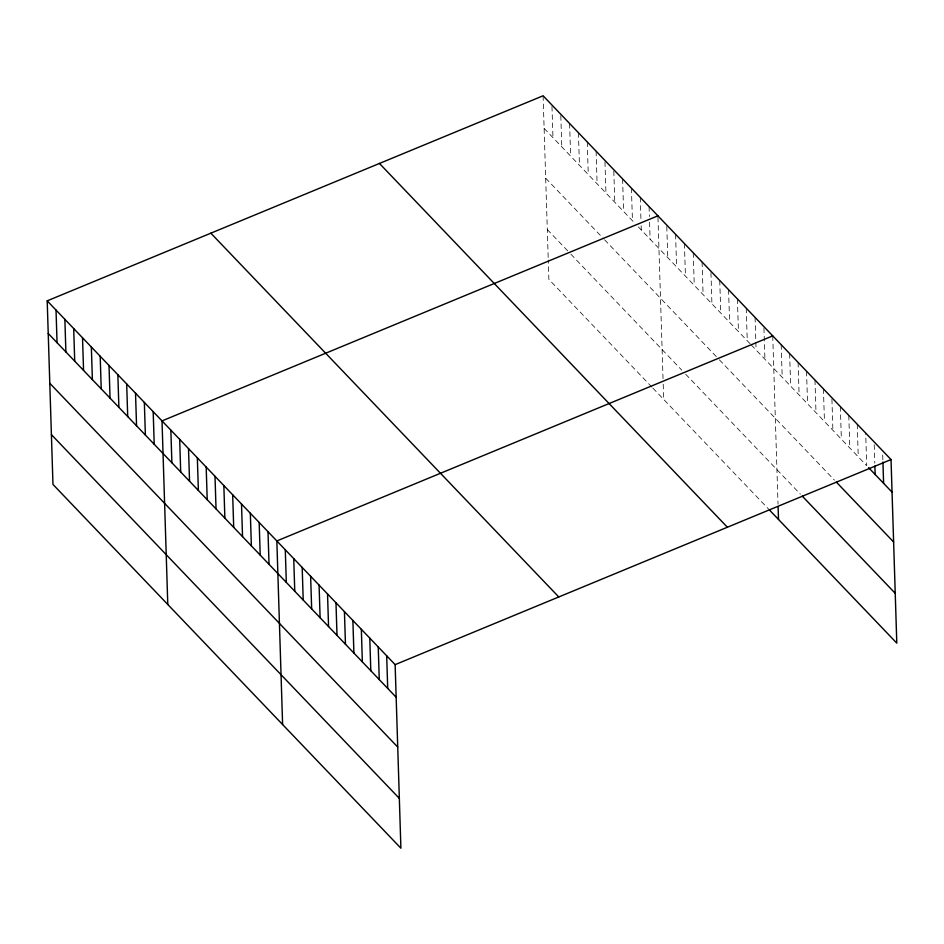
<?xml version="1.0" encoding="UTF-8"?>
<svg xmlns="http://www.w3.org/2000/svg" width="944" height="944" viewBox="0 0 944 944"><rect width="100%" height="100%" fill="white"/><g stroke="black" fill="none" stroke-linecap="round" stroke-linejoin="round"><path stroke-width="0.71" stroke-dasharray="4.72 3.54" d="M544.122 128.396L634.403 222.784M638.333 226.89L750.209 343.864M751.188 344.89L866.71 465.675L865.683 433.06M545.691 178.215L603.582 238.749M604.573 239.776L718.408 358.803M719.387 359.829L834.472 480.154M547.296 229.545L569.869 253.145M570.849 254.172L681.745 370.107M685.674 374.213L800.406 494.184M651.903 387.099L548.865 279.365L548.263 259.989M652.894 388.126L769.667 510.22M882.711 454.984L882.888 460.66M874.215 444.73L874.805 463.162M857.235 424.222L858.261 456.837M848.786 415.395L849.812 447.999M840.337 406.557L841.352 439.172M831.924 399.135L832.903 430.334M823.428 388.881L824.454 421.496M814.979 380.054L816.005 412.67M806.53 371.216L807.557 403.831M798.081 362.378L799.108 394.993M789.632 353.552L790.659 386.155M781.184 344.713L782.21 377.329M772.735 335.875L778.021 504.238M763.944 328.064L764.923 359.251M755.07 317.408L756.097 350.023M746.232 308.169L747.259 340.784M737.406 298.941L738.432 331.556M728.567 289.702L729.594 322.317M719.741 280.474L720.768 313.078M710.95 272.651L711.929 303.85M702.076 261.995L703.103 294.611M693.238 252.768L694.265 285.383M684.412 243.528L685.438 276.144M675.585 234.301L676.6 266.904M666.794 226.477L667.774 257.677M657.956 217.25L663.03 378.65M663.207 384.184L663.679 399.406M649.083 206.594L649.389 216.518M649.578 222.194L650.109 239.21M640.256 197.355L640.964 220.046M641.141 225.722L641.271 229.97M631.418 188.127L632.445 220.731M622.592 178.888L623.606 211.503M613.801 171.076L614.78 202.264M604.962 161.837L605.942 193.036M596.089 151.182L597.115 183.797M587.262 141.954L588.277 174.569M578.424 132.715L579.451 165.33M569.598 123.475L570.624 156.09M560.807 115.664L561.786 146.863M551.969 106.424L552.96 137.623M543.095 95.781L548.216 258.597"/><path stroke-width="1.42" d="M47.2 300.853L395.135 664.635L400.905 848.219L52.97 484.437L47.2 300.853L543.095 95.781L891.03 459.563L896.8 643.147L769.667 510.22M657.921 215.822L162.014 420.906L167.784 604.49M772.735 335.875L276.84 540.947L282.61 724.532M395.135 664.635L891.03 459.563M868.586 467.634L892.056 492.178M836.349 482.113L893.626 541.998M802.282 496.143L895.231 593.328M379.453 163.454L727.387 527.236M210.842 233.18L558.777 596.962M48.227 333.468L396.161 697.25M49.796 383.288L397.719 747.07M51.401 434.618L399.336 798.4M882.935 462.076L883.608 483.34M874.887 466.006L875.159 474.513M778.116 507.011L778.505 519.46M386.686 655.809L387.713 688.412M378.237 646.97L379.264 679.586M369.788 638.132L370.803 670.747M361.34 629.294L362.354 661.909M352.879 620.468L353.906 653.083M344.43 611.629L345.457 644.245M335.981 602.791L337.008 635.406M327.533 593.965L328.559 626.568M319.084 585.127L320.11 617.742M310.635 576.288L311.662 608.904M302.186 567.45L303.213 600.065M293.737 558.624L294.764 591.239M285.289 549.786L286.315 582.401M268.002 531.72L269.028 564.335M259.175 522.48L260.202 555.096M250.337 513.253L251.364 545.856M241.511 504.013L242.537 536.629M232.672 494.774L233.699 527.389M223.846 485.546L224.873 518.162M215.008 476.307L216.034 508.922M206.181 467.079L207.208 499.683M197.343 457.84L198.37 490.455M188.517 448.601L189.543 481.216M179.679 439.373L180.705 471.988M170.852 430.134L171.879 462.749M153.188 411.667L154.214 444.282M144.349 402.427L145.376 435.042M135.523 393.2L136.55 425.815M126.685 383.96L127.711 416.575M117.858 374.733L118.885 407.348M109.02 365.493L110.047 398.108M100.194 356.254L101.22 388.869M91.356 347.026L92.382 379.641M82.529 337.787L83.556 370.402M73.691 328.559L74.718 361.174M64.865 319.32L65.891 351.935M56.026 310.092L57.053 342.696"/></g></svg>
